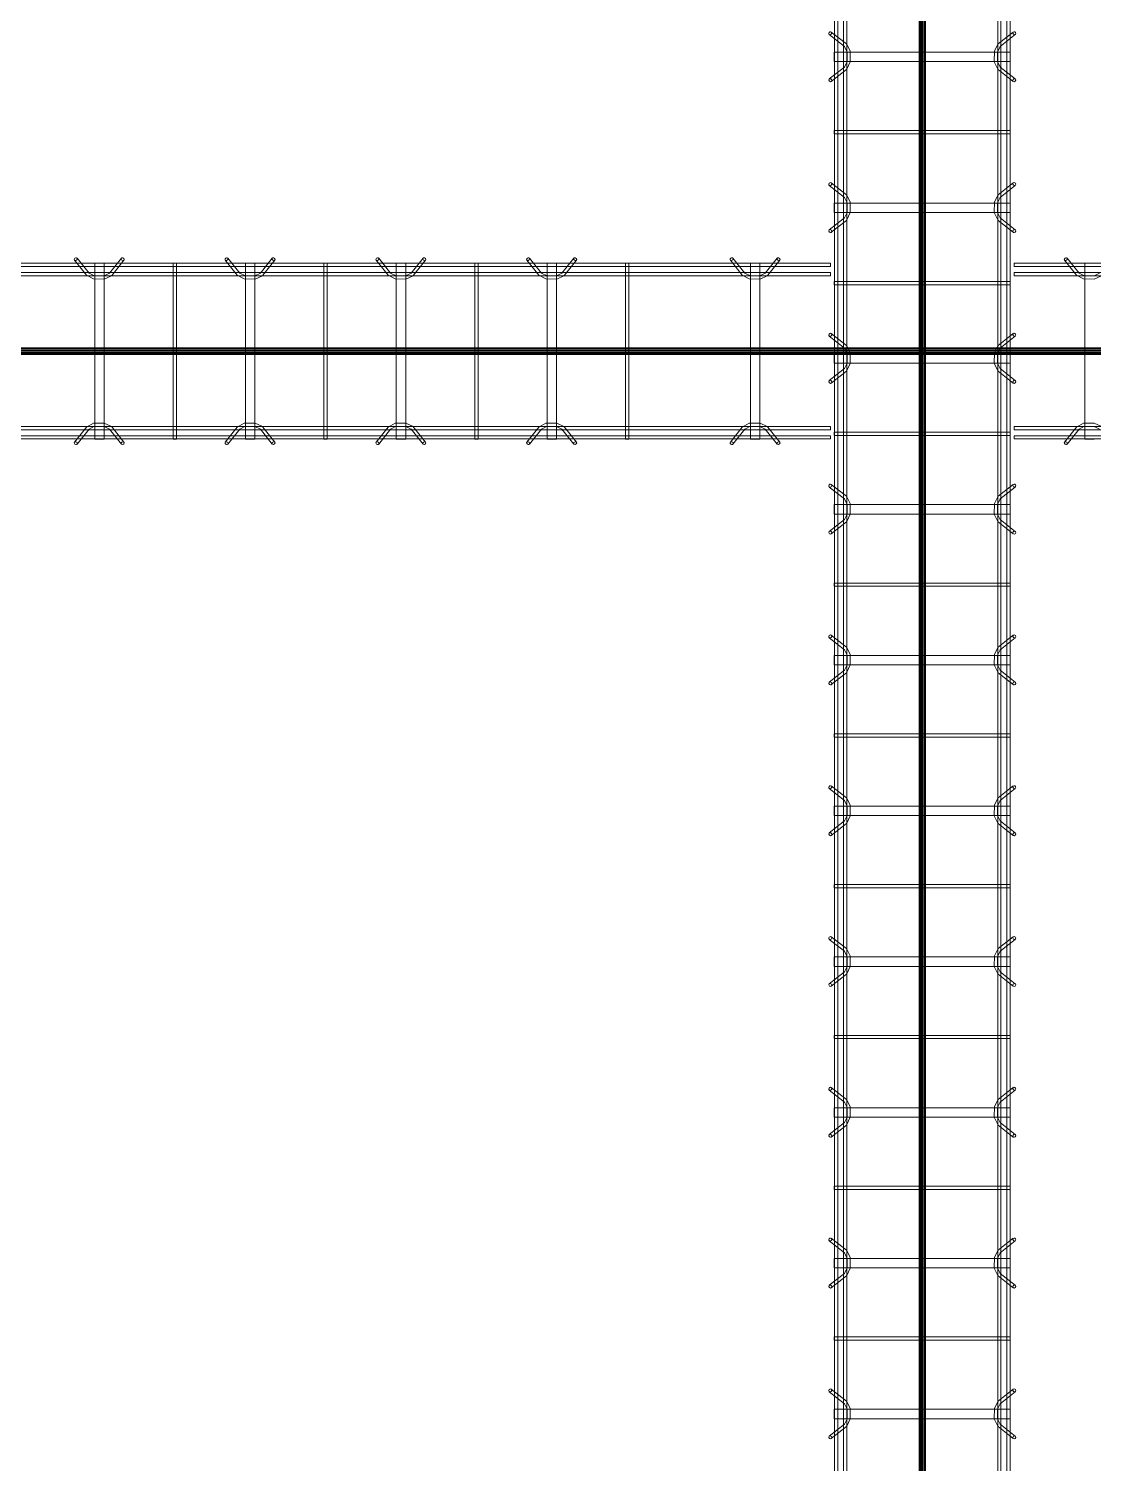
# Model space of a CAD drawing. Header units: inches. Extents: x -19229 to -222, y -6301 to 12387.
# Drawn here: x -2571.4 to -2486.7, y 10925.3 to 11039.4 of the extents above; entities that cross this region are included whole.
import ezdxf

# ---------------------------------------------------------------- set-up
doc = ezdxf.new("R2010")
doc.units = ezdxf.units.IN
doc.header["$MEASUREMENT"] = 0
doc.linetypes.add('Grid Line 1_2_', pattern=[0.875, 0.5, -0.125, 0.125, -0.125])
for name, color, linetype, lineweight in [('A-GENM', 13, 'Continuous', 9), ('S-BEAM', 12, 'Continuous', 9), ('S-GRID', 1, 'Continuous', 9)]:
    doc.layers.add(name, color=color, linetype=linetype, lineweight=lineweight)

# ---------------------------------------------------------------- blocks, each defined once
blk = doc.blocks.new('Dowel bar assembly - Dowel bar assembly-674000-SLAB ON GROUND JOINTS')
at = {"layer": 'S-BEAM'}
for p, q in [((89.18, 1.19), (88.23, 2.39)), ((91.76, 2.39), (90.81, 1.19)), ((101.18, 1.19), (100.23, 2.39)), ((103.76, 2.39), (102.81, 1.19)), ((113.18, 1.19), (112.23, 2.39)), ((115.76, 2.39), (114.81, 1.19)), ((125.18, 1.19), (124.23, 2.39)), ((127.76, 2.39), (126.81, 1.19)), ((141.36, 1.19), (140.41, 2.39)), ((143.94, 2.39), (142.99, 1.19)), ((148.18, 1.98), (0, 1.98)), ((0, 1.72), (148.18, 1.72)), ((148.18, 1.25), (0, 1.25)), ((88.02, 2.23), (88.97, 1.03)), ((89.63, 1.99), (89.63, -12.01)), ((90.38, 1.99), (89.63, 1.99)), ((89.63, 1.99), (90.38, 1.99)), ((90.38, -12.01), (90.38, 1.99)), ((91.01, 1.03), (91.96, 2.23)), ((95.87, 1.99), (95.87, -12.01)), ((96.13, 1.99), (95.87, 1.99)), ((95.87, 1.99), (96.13, 1.99)), ((96.13, -12.01), (96.13, 1.99)), ((100.02, 2.23), (100.97, 1.03)), ((101.63, 1.99), (101.63, -12.01)), ((102.38, 1.99), (101.63, 1.99)), ((101.63, 1.99), (102.38, 1.99)), ((102.38, -12.01), (102.38, 1.99)), ((103.01, 1.03), (103.96, 2.23)), ((107.87, 1.99), (107.87, -12.01)), ((108.13, 1.99), (107.87, 1.99)), ((107.87, 1.99), (108.13, 1.99)), ((108.13, -12.01), (108.13, 1.99)), ((112.02, 2.23), (112.97, 1.03)), ((113.63, 1.99), (113.63, -12.01)), ((114.38, 1.99), (113.63, 1.99)), ((113.63, 1.99), (114.38, 1.99)), ((114.38, -12.01), (114.38, 1.99)), ((115.01, 1.03), (115.96, 2.23)), ((119.87, 1.99), (119.87, -12.01)), ((120.13, 1.99), (119.87, 1.99)), ((119.87, 1.99), (120.13, 1.99)), ((120.13, -12.01), (120.13, 1.99)), ((124.02, 2.23), (124.97, 1.03)), ((125.63, 1.99), (125.63, -12.01)), ((126.38, 1.99), (125.63, 1.99)), ((125.63, 1.99), (126.38, 1.99)), ((126.38, -12.01), (126.38, 1.99)), ((127.01, 1.03), (127.96, 2.23)), ((131.87, 1.99), (131.87, -12.01)), ((132.13, 1.99), (131.87, 1.99)), ((131.87, 1.99), (132.13, 1.99)), ((132.13, -12.01), (132.13, 1.99)), ((140.21, 2.23), (141.16, 1.03)), ((141.81, 1.99), (141.81, -12.01)), ((142.56, 1.99), (141.81, 1.99)), ((141.81, 1.99), (142.56, 1.99)), ((142.56, -12.01), (142.56, 1.99)), ((143.2, 1.03), (144.15, 2.23)), ((148.18, 1.98), (148.18, 1.72)), ((148.18, 1.72), (148.18, 1.98)), ((148.18, 0.99), (148.18, 1.25)), ((148.18, 1.25), (148.18, 0.99)), ((0, 0.99), (148.18, 0.99)), ((148.18, -11.01), (0, -11.01)), ((0, -11.27), (148.18, -11.27)), ((88.97, -11.05), (88.02, -12.25)), ((88.23, -12.41), (89.18, -11.21)), ((90.81, -11.21), (91.76, -12.41)), ((91.96, -12.25), (91.01, -11.05)), ((100.97, -11.05), (100.02, -12.25)), ((100.23, -12.41), (101.18, -11.21)), ((102.81, -11.21), (103.76, -12.41)), ((103.96, -12.25), (103.01, -11.05)), ((112.97, -11.05), (112.02, -12.25)), ((112.23, -12.41), (113.18, -11.21)), ((114.81, -11.21), (115.76, -12.41)), ((115.96, -12.25), (115.01, -11.05)), ((124.97, -11.05), (124.02, -12.25)), ((124.23, -12.41), (125.18, -11.21)), ((126.81, -11.21), (127.76, -12.41)), ((127.96, -12.25), (127.01, -11.05)), ((141.16, -11.05), (140.21, -12.25)), ((140.41, -12.41), (141.36, -11.21)), ((142.99, -11.21), (143.94, -12.41)), ((144.15, -12.25), (143.2, -11.05)), ((148.18, -11.27), (148.18, -11.01)), ((148.18, -11.01), (148.18, -11.27)), ((148.18, -11.74), (0, -11.74)), ((0, -12), (148.18, -12)), ((90.38, -12.01), (89.63, -12.01)), ((89.63, -12.01), (90.38, -12.01)), ((96.13, -12.01), (95.87, -12.01)), ((95.87, -12.01), (96.13, -12.01)), ((102.38, -12.01), (101.63, -12.01)), ((101.63, -12.01), (102.38, -12.01)), ((108.13, -12.01), (107.87, -12.01)), ((107.87, -12.01), (108.13, -12.01)), ((114.38, -12.01), (113.63, -12.01)), ((113.63, -12.01), (114.38, -12.01)), ((120.13, -12.01), (119.87, -12.01)), ((119.87, -12.01), (120.13, -12.01)), ((126.38, -12.01), (125.63, -12.01)), ((125.63, -12.01), (126.38, -12.01)), ((132.13, -12.01), (131.87, -12.01)), ((131.87, -12.01), (132.13, -12.01)), ((142.56, -12.01), (141.81, -12.01)), ((141.81, -12.01), (142.56, -12.01)), ((148.18, -12), (148.18, -11.74)), ((148.18, -11.74), (148.18, -12))]:
    blk.add_line(p, q, dxfattribs=at)
at = {"layer": 'S-BEAM', "flags": 128}
for points in [[(89.18, 1.19), (89.62, 0.97), (90.38, 0.98), (90.81, 1.19)], [(101.18, 1.19), (101.62, 0.97), (102.38, 0.98), (102.81, 1.19)], [(113.18, 1.19), (113.62, 0.97), (114.38, 0.98), (114.81, 1.19)], [(125.18, 1.19), (125.62, 0.97), (126.38, 0.98), (126.81, 1.19)], [(141.36, 1.19), (141.81, 0.97), (142.56, 0.98), (142.99, 1.19)], [(88.97, 1.03), (89.53, 0.73), (90.39, 0.72), (90.97, 0.99), (91.01, 1.03)], [(100.97, 1.03), (101.53, 0.73), (102.39, 0.72), (102.97, 0.99), (103.01, 1.03)], [(112.97, 1.03), (113.53, 0.73), (114.39, 0.72), (114.97, 0.99), (115.01, 1.03)], [(124.97, 1.03), (125.53, 0.73), (126.39, 0.72), (126.97, 0.99), (127.01, 1.03)], [(141.16, 1.03), (141.71, 0.73), (142.57, 0.72), (143.15, 0.99), (143.2, 1.03)], [(88.97, -11.05), (89.53, -10.75), (90.39, -10.74), (90.97, -11.01), (91.01, -11.05)], [(89.18, -11.21), (89.62, -10.99), (90.38, -11), (90.81, -11.21)], [(100.97, -11.05), (101.53, -10.75), (102.39, -10.74), (102.97, -11.01), (103.01, -11.05)], [(101.18, -11.21), (101.62, -10.99), (102.38, -11), (102.81, -11.21)], [(112.97, -11.05), (113.53, -10.75), (114.39, -10.74), (114.97, -11.01), (115.01, -11.05)], [(113.18, -11.21), (113.62, -10.99), (114.38, -11), (114.81, -11.21)], [(124.97, -11.05), (125.53, -10.75), (126.39, -10.74), (126.97, -11.01), (127.01, -11.05)], [(125.18, -11.21), (125.62, -10.99), (126.38, -11), (126.81, -11.21)], [(141.16, -11.05), (141.71, -10.75), (142.57, -10.74), (143.15, -11.01), (143.2, -11.05)], [(141.36, -11.21), (141.81, -10.99), (142.56, -11), (142.99, -11.21)]]:
    blk.add_lwpolyline(points, dxfattribs=at)
at = {"layer": 'S-BEAM'}
for centre, major_axis, start_param, end_param in [((88.12, 2.31), (0.101, 0.08), 5.709265, 8.850858), ((88.12, 2.31), (0.101, 0.08), 2.567673, 5.709265), ((91.86, 2.31), (-0.101, 0.08), 3.715513, 6.857105), ((91.86, 2.31), (-0.101, 0.08), 0.57392, 3.715513), ((100.12, 2.31), (0.101, 0.08), 5.709265, 8.850858), ((100.12, 2.31), (0.101, 0.08), 2.567673, 5.709265), ((103.86, 2.31), (-0.101, 0.08), 3.715513, 6.857105), ((103.86, 2.31), (-0.101, 0.08), 0.57392, 3.715513), ((112.12, 2.31), (0.101, 0.08), 5.709265, 8.850858), ((112.12, 2.31), (0.101, 0.08), 2.567673, 5.709265), ((115.86, 2.31), (-0.101, 0.08), 3.715513, 6.857105), ((115.86, 2.31), (-0.101, 0.08), 0.57392, 3.715513), ((124.12, 2.31), (0.101, 0.08), 5.709265, 8.850858), ((124.12, 2.31), (0.101, 0.08), 2.567673, 5.709265), ((127.86, 2.31), (-0.101, 0.08), 3.715513, 6.857105), ((127.86, 2.31), (-0.101, 0.08), 0.57392, 3.715513), ((140.31, 2.31), (0.101, 0.08), 5.709265, 8.850858), ((140.31, 2.31), (0.101, 0.08), 2.567673, 5.709265), ((144.04, 2.31), (-0.101, 0.08), 3.715513, 6.857105), ((144.04, 2.31), (-0.101, 0.08), 0.57392, 3.715513), ((88.12, -12.33), (-0.101, 0.08), 3.715513, 6.857105), ((88.12, -12.33), (-0.101, 0.08), 0.57392, 3.715513), ((91.86, -12.33), (0.101, 0.08), 5.709265, 8.850858), ((91.86, -12.33), (0.101, 0.08), 2.567673, 5.709265), ((100.12, -12.33), (-0.101, 0.08), 3.715513, 6.857105), ((100.12, -12.33), (-0.101, 0.08), 0.57392, 3.715513), ((103.86, -12.33), (0.101, 0.08), 5.709265, 8.850858), ((103.86, -12.33), (0.101, 0.08), 2.567673, 5.709265), ((112.12, -12.33), (-0.101, 0.08), 3.715513, 6.857105), ((112.12, -12.33), (-0.101, 0.08), 0.57392, 3.715513), ((115.86, -12.33), (0.101, 0.08), 5.709265, 8.850858), ((115.86, -12.33), (0.101, 0.08), 2.567673, 5.709265), ((124.12, -12.33), (-0.101, 0.08), 3.715513, 6.857105), ((124.12, -12.33), (-0.101, 0.08), 0.57392, 3.715513), ((127.86, -12.33), (0.101, 0.08), 5.709265, 8.850858), ((127.86, -12.33), (0.101, 0.08), 2.567673, 5.709265), ((140.31, -12.33), (-0.101, 0.08), 3.715513, 6.857105), ((140.31, -12.33), (-0.101, 0.08), 0.57392, 3.715513), ((144.04, -12.33), (0.101, 0.08), 5.709265, 8.850858), ((144.04, -12.33), (0.101, 0.08), 2.567673, 5.709265)]:
    blk.add_ellipse(centre, major_axis=major_axis, ratio=0.816528, start_param=start_param, end_param=end_param, dxfattribs=at)
blk = doc.blocks.new('Dowel bar assembly - Dowel bar assembly-674565-SLAB ON GROUND JOINTS')
at = {"layer": 'S-BEAM'}
for p, q in [((5.18, 1.19), (4.23, 2.39)), ((148.47, 1.98), (0, 1.98)), ((0, 1.98), (0, 1.72)), ((0, 1.72), (0, 1.98)), ((0, 1.72), (148.47, 1.72)), ((148.47, 1.25), (0, 1.25)), ((0, 0.99), (0, 1.25)), ((0, 1.25), (0, 0.99)), ((4.02, 2.23), (4.97, 1.03)), ((5.63, 1.99), (5.63, -12.01)), ((6.38, 1.99), (5.63, 1.99)), ((5.63, 1.99), (6.38, 1.99)), ((0, 0.99), (148.47, 0.99)), ((148.47, -11.01), (0, -11.01)), ((0, -11.27), (0, -11.01)), ((0, -11.01), (0, -11.27)), ((0, -11.27), (148.47, -11.27)), ((4.97, -11.05), (4.02, -12.25)), ((4.23, -12.41), (5.18, -11.21)), ((148.47, -11.74), (0, -11.74)), ((0, -12), (0, -11.74)), ((0, -11.74), (0, -12)), ((0, -12), (148.47, -12)), ((6.38, -12.01), (5.63, -12.01)), ((5.63, -12.01), (6.38, -12.01))]:
    blk.add_line(p, q, dxfattribs=at)
at = {"layer": 'S-BEAM', "flags": 128}
for points in [[(5.18, 1.19), (5.62, 0.97), (6.38, 0.98), (6.81, 1.19)], [(4.97, 1.03), (5.53, 0.73), (6.39, 0.72), (6.97, 0.99), (7.01, 1.03)], [(4.97, -11.05), (5.53, -10.75), (6.39, -10.74), (6.97, -11.01), (7.01, -11.05)], [(5.18, -11.21), (5.62, -10.99), (6.38, -11), (6.81, -11.21)]]:
    blk.add_lwpolyline(points, dxfattribs=at)
at = {"layer": 'S-BEAM'}
for centre, major_axis, start_param, end_param in [((4.12, 2.31), (0.101, 0.08), 5.709265, 8.850858), ((4.12, 2.31), (0.101, 0.08), 2.567673, 5.709265), ((4.12, -12.33), (-0.101, 0.08), 3.715513, 6.857105), ((4.12, -12.33), (-0.101, 0.08), 0.57392, 3.715513)]:
    blk.add_ellipse(centre, major_axis=major_axis, ratio=0.816528, start_param=start_param, end_param=end_param, dxfattribs=at)
blk = doc.blocks.new('Dowel bar assembly - Dowel bar assembly-1728893-SLAB ON GROUND JOINTS')
at = {"layer": 'S-BEAM'}
for p, q in [((149.18, 1.19), (148.23, 2.39)), ((151.76, 2.39), (150.81, 1.19)), ((161.18, 1.19), (160.23, 2.39)), ((163.76, 2.39), (162.81, 1.19)), ((173.18, 1.19), (172.23, 2.39)), ((175.76, 2.39), (174.81, 1.19)), ((185.18, 1.19), (184.23, 2.39)), ((187.76, 2.39), (186.81, 1.19)), ((197.18, 1.19), (196.23, 2.39)), ((199.76, 2.39), (198.81, 1.19)), ((209.18, 1.19), (208.23, 2.39)), ((211.76, 2.39), (210.81, 1.19)), ((221.18, 1.19), (220.23, 2.39)), ((223.76, 2.39), (222.81, 1.19)), ((233.18, 1.19), (232.23, 2.39)), ((235.76, 2.39), (234.81, 1.19)), ((245.18, 1.19), (244.23, 2.39)), ((247.76, 2.39), (246.81, 1.19)), ((257.18, 1.19), (256.23, 2.39)), ((259.76, 2.39), (258.81, 1.19)), ((348, 1.98), (0, 1.98)), ((0, 1.72), (348, 1.72)), ((348, 1.25), (0, 1.25)), ((148.02, 2.23), (148.97, 1.03)), ((149.63, 1.99), (149.63, -12.01)), ((150.38, 1.99), (149.63, 1.99)), ((149.63, 1.99), (150.38, 1.99)), ((150.38, -12.01), (150.38, 1.99)), ((151.01, 1.03), (151.96, 2.23)), ((155.87, 1.99), (155.87, -12.01)), ((156.13, 1.99), (155.87, 1.99)), ((155.87, 1.99), (156.13, 1.99)), ((156.13, -12.01), (156.13, 1.99)), ((160.02, 2.23), (160.97, 1.03)), ((161.63, 1.99), (161.63, -12.01)), ((162.38, 1.99), (161.63, 1.99)), ((161.63, 1.99), (162.38, 1.99)), ((162.38, -12.01), (162.38, 1.99)), ((163.01, 1.03), (163.96, 2.23)), ((167.87, 1.99), (167.87, -12.01)), ((168.13, 1.99), (167.87, 1.99)), ((167.87, 1.99), (168.13, 1.99)), ((168.13, -12.01), (168.13, 1.99)), ((172.02, 2.23), (172.97, 1.03)), ((173.63, 1.99), (173.63, -12.01)), ((174.38, 1.99), (173.63, 1.99)), ((173.63, 1.99), (174.38, 1.99)), ((174.38, -12.01), (174.38, 1.99)), ((175.01, 1.03), (175.96, 2.23)), ((179.87, 1.99), (179.87, -12.01)), ((180.13, 1.99), (179.87, 1.99)), ((179.87, 1.99), (180.13, 1.99)), ((180.13, -12.01), (180.13, 1.99)), ((184.02, 2.23), (184.97, 1.03)), ((185.63, 1.99), (185.63, -12.01)), ((186.38, 1.99), (185.63, 1.99)), ((185.63, 1.99), (186.38, 1.99)), ((186.38, -12.01), (186.38, 1.99)), ((187.01, 1.03), (187.96, 2.23)), ((191.87, 1.99), (191.87, -12.01)), ((192.13, 1.99), (191.87, 1.99)), ((191.87, 1.99), (192.13, 1.99)), ((192.13, -12.01), (192.13, 1.99)), ((196.02, 2.23), (196.97, 1.03)), ((197.63, 1.99), (197.63, -12.01)), ((198.38, 1.99), (197.63, 1.99)), ((197.63, 1.99), (198.38, 1.99)), ((198.38, -12.01), (198.38, 1.99)), ((199.01, 1.03), (199.96, 2.23)), ((203.87, 1.99), (203.87, -12.01)), ((204.13, 1.99), (203.87, 1.99)), ((203.87, 1.99), (204.13, 1.99)), ((204.13, -12.01), (204.13, 1.99)), ((208.02, 2.23), (208.97, 1.03)), ((209.63, 1.99), (209.63, -12.01)), ((210.38, 1.99), (209.63, 1.99)), ((209.63, 1.99), (210.38, 1.99)), ((210.38, -12.01), (210.38, 1.99)), ((211.01, 1.03), (211.96, 2.23)), ((215.87, 1.99), (215.87, -12.01)), ((216.13, 1.99), (215.87, 1.99)), ((215.87, 1.99), (216.13, 1.99)), ((216.13, -12.01), (216.13, 1.99)), ((220.02, 2.23), (220.97, 1.03)), ((221.63, 1.99), (221.63, -12.01)), ((222.38, 1.99), (221.63, 1.99)), ((221.63, 1.99), (222.38, 1.99)), ((222.38, -12.01), (222.38, 1.99)), ((223.01, 1.03), (223.96, 2.23)), ((227.87, 1.99), (227.87, -12.01)), ((228.13, 1.99), (227.87, 1.99)), ((227.87, 1.99), (228.13, 1.99)), ((228.13, -12.01), (228.13, 1.99)), ((232.02, 2.23), (232.97, 1.03)), ((233.63, 1.99), (233.63, -12.01)), ((234.38, 1.99), (233.63, 1.99)), ((233.63, 1.99), (234.38, 1.99)), ((234.38, -12.01), (234.38, 1.99)), ((235.01, 1.03), (235.96, 2.23)), ((239.87, 1.99), (239.87, -12.01)), ((240.13, 1.99), (239.87, 1.99)), ((239.87, 1.99), (240.13, 1.99)), ((240.13, -12.01), (240.13, 1.99)), ((244.02, 2.23), (244.97, 1.03)), ((245.63, 1.99), (245.63, -12.01)), ((246.38, 1.99), (245.63, 1.99)), ((245.63, 1.99), (246.38, 1.99)), ((246.38, -12.01), (246.38, 1.99)), ((247.01, 1.03), (247.96, 2.23)), ((251.87, 1.99), (251.87, -12.01)), ((252.13, 1.99), (251.87, 1.99)), ((251.87, 1.99), (252.13, 1.99)), ((252.13, -12.01), (252.13, 1.99)), ((256.02, 2.23), (256.97, 1.03)), ((257.63, 1.99), (257.63, -12.01)), ((258.38, 1.99), (257.63, 1.99)), ((257.63, 1.99), (258.38, 1.99)), ((258.38, -12.01), (258.38, 1.99)), ((259.01, 1.03), (259.96, 2.23)), ((0, 0.99), (348, 0.99)), ((348, -11.01), (0, -11.01)), ((0, -11.27), (348, -11.27)), ((148.97, -11.05), (148.02, -12.25)), ((148.23, -12.41), (149.18, -11.21)), ((150.81, -11.21), (151.76, -12.41)), ((151.96, -12.25), (151.01, -11.05)), ((160.97, -11.05), (160.02, -12.25)), ((160.23, -12.41), (161.18, -11.21)), ((162.81, -11.21), (163.76, -12.41)), ((163.96, -12.25), (163.01, -11.05)), ((172.97, -11.05), (172.02, -12.25)), ((172.23, -12.41), (173.18, -11.21)), ((174.81, -11.21), (175.76, -12.41)), ((175.96, -12.25), (175.01, -11.05)), ((184.97, -11.05), (184.02, -12.25)), ((184.23, -12.41), (185.18, -11.21)), ((186.81, -11.21), (187.76, -12.41)), ((187.96, -12.25), (187.01, -11.05)), ((196.97, -11.05), (196.02, -12.25)), ((196.23, -12.41), (197.18, -11.21)), ((198.81, -11.21), (199.76, -12.41)), ((199.96, -12.25), (199.01, -11.05)), ((208.97, -11.05), (208.02, -12.25)), ((208.23, -12.41), (209.18, -11.21)), ((210.81, -11.21), (211.76, -12.41)), ((211.96, -12.25), (211.01, -11.05)), ((220.97, -11.05), (220.02, -12.25)), ((220.23, -12.41), (221.18, -11.21)), ((222.81, -11.21), (223.76, -12.41)), ((223.96, -12.25), (223.01, -11.05)), ((232.97, -11.05), (232.02, -12.25)), ((232.23, -12.41), (233.18, -11.21)), ((234.81, -11.21), (235.76, -12.41)), ((235.96, -12.25), (235.01, -11.05)), ((244.97, -11.05), (244.02, -12.25)), ((244.23, -12.41), (245.18, -11.21)), ((246.81, -11.21), (247.76, -12.41)), ((247.96, -12.25), (247.01, -11.05)), ((256.97, -11.05), (256.02, -12.25)), ((256.23, -12.41), (257.18, -11.21)), ((258.81, -11.21), (259.76, -12.41)), ((259.96, -12.25), (259.01, -11.05)), ((348, -11.74), (0, -11.74)), ((0, -12), (348, -12)), ((150.38, -12.01), (149.63, -12.01)), ((149.63, -12.01), (150.38, -12.01)), ((156.13, -12.01), (155.87, -12.01)), ((155.87, -12.01), (156.13, -12.01)), ((162.38, -12.01), (161.63, -12.01)), ((161.63, -12.01), (162.38, -12.01)), ((168.13, -12.01), (167.87, -12.01)), ((167.87, -12.01), (168.13, -12.01)), ((174.38, -12.01), (173.63, -12.01)), ((173.63, -12.01), (174.38, -12.01)), ((180.13, -12.01), (179.87, -12.01)), ((179.87, -12.01), (180.13, -12.01)), ((186.38, -12.01), (185.63, -12.01)), ((185.63, -12.01), (186.38, -12.01)), ((192.13, -12.01), (191.87, -12.01)), ((191.87, -12.01), (192.13, -12.01)), ((198.38, -12.01), (197.63, -12.01)), ((197.63, -12.01), (198.38, -12.01)), ((204.13, -12.01), (203.87, -12.01)), ((203.87, -12.01), (204.13, -12.01)), ((210.38, -12.01), (209.63, -12.01)), ((209.63, -12.01), (210.38, -12.01)), ((216.13, -12.01), (215.87, -12.01)), ((215.87, -12.01), (216.13, -12.01)), ((222.38, -12.01), (221.63, -12.01)), ((221.63, -12.01), (222.38, -12.01)), ((228.13, -12.01), (227.87, -12.01)), ((227.87, -12.01), (228.13, -12.01)), ((234.38, -12.01), (233.63, -12.01)), ((233.63, -12.01), (234.38, -12.01)), ((240.13, -12.01), (239.87, -12.01)), ((239.87, -12.01), (240.13, -12.01)), ((246.38, -12.01), (245.63, -12.01)), ((245.63, -12.01), (246.38, -12.01)), ((252.13, -12.01), (251.87, -12.01)), ((251.87, -12.01), (252.13, -12.01)), ((258.38, -12.01), (257.63, -12.01)), ((257.63, -12.01), (258.38, -12.01))]:
    blk.add_line(p, q, dxfattribs=at)
at = {"layer": 'S-BEAM', "flags": 128}
for points in [[(149.18, 1.19), (149.62, 0.97), (150.38, 0.98), (150.81, 1.19)], [(161.18, 1.19), (161.62, 0.97), (162.38, 0.98), (162.81, 1.19)], [(173.18, 1.19), (173.62, 0.97), (174.38, 0.98), (174.81, 1.19)], [(185.18, 1.19), (185.62, 0.97), (186.38, 0.98), (186.81, 1.19)], [(197.18, 1.19), (197.62, 0.97), (198.38, 0.98), (198.81, 1.19)], [(209.18, 1.19), (209.62, 0.97), (210.38, 0.98), (210.81, 1.19)], [(221.18, 1.19), (221.62, 0.97), (222.38, 0.98), (222.81, 1.19)], [(233.18, 1.19), (233.62, 0.97), (234.38, 0.98), (234.81, 1.19)], [(245.18, 1.19), (245.62, 0.97), (246.38, 0.98), (246.81, 1.19)], [(257.18, 1.19), (257.62, 0.97), (258.38, 0.98), (258.81, 1.19)], [(148.97, 1.03), (149.53, 0.73), (150.39, 0.72), (150.97, 0.99), (151.01, 1.03)], [(160.97, 1.03), (161.53, 0.73), (162.39, 0.72), (162.97, 0.99), (163.01, 1.03)], [(172.97, 1.03), (173.53, 0.73), (174.39, 0.72), (174.97, 0.99), (175.01, 1.03)], [(184.97, 1.03), (185.53, 0.73), (186.39, 0.72), (186.97, 0.99), (187.01, 1.03)], [(196.97, 1.03), (197.53, 0.73), (198.39, 0.72), (198.97, 0.99), (199.01, 1.03)], [(208.97, 1.03), (209.53, 0.73), (210.39, 0.72), (210.97, 0.99), (211.01, 1.03)], [(220.97, 1.03), (221.53, 0.73), (222.39, 0.72), (222.97, 0.99), (223.01, 1.03)], [(232.97, 1.03), (233.53, 0.73), (234.39, 0.72), (234.97, 0.99), (235.01, 1.03)], [(244.97, 1.03), (245.53, 0.73), (246.39, 0.72), (246.97, 0.99), (247.01, 1.03)], [(256.97, 1.03), (257.53, 0.73), (258.39, 0.72), (258.97, 0.99), (259.01, 1.03)], [(148.97, -11.05), (149.53, -10.75), (150.39, -10.74), (150.97, -11.01), (151.01, -11.05)], [(149.18, -11.21), (149.62, -10.99), (150.38, -11), (150.81, -11.21)], [(160.97, -11.05), (161.53, -10.75), (162.39, -10.74), (162.97, -11.01), (163.01, -11.05)], [(161.18, -11.21), (161.62, -10.99), (162.38, -11), (162.81, -11.21)], [(172.97, -11.05), (173.53, -10.75), (174.39, -10.74), (174.97, -11.01), (175.01, -11.05)], [(173.18, -11.21), (173.62, -10.99), (174.38, -11), (174.81, -11.21)], [(184.97, -11.05), (185.53, -10.75), (186.39, -10.74), (186.97, -11.01), (187.01, -11.05)], [(185.18, -11.21), (185.62, -10.99), (186.38, -11), (186.81, -11.21)], [(196.97, -11.05), (197.53, -10.75), (198.39, -10.74), (198.97, -11.01), (199.01, -11.05)], [(197.18, -11.21), (197.62, -10.99), (198.38, -11), (198.81, -11.21)], [(208.97, -11.05), (209.53, -10.75), (210.39, -10.74), (210.97, -11.01), (211.01, -11.05)], [(209.18, -11.21), (209.62, -10.99), (210.38, -11), (210.81, -11.21)], [(220.97, -11.05), (221.53, -10.75), (222.39, -10.74), (222.97, -11.01), (223.01, -11.05)], [(221.18, -11.21), (221.62, -10.99), (222.38, -11), (222.81, -11.21)], [(232.97, -11.05), (233.53, -10.75), (234.39, -10.74), (234.97, -11.01), (235.01, -11.05)], [(233.18, -11.21), (233.62, -10.99), (234.38, -11), (234.81, -11.21)], [(244.97, -11.05), (245.53, -10.75), (246.39, -10.74), (246.97, -11.01), (247.01, -11.05)], [(245.18, -11.21), (245.62, -10.99), (246.38, -11), (246.81, -11.21)], [(256.97, -11.05), (257.53, -10.75), (258.39, -10.74), (258.97, -11.01), (259.01, -11.05)], [(257.18, -11.21), (257.62, -10.99), (258.38, -11), (258.81, -11.21)]]:
    blk.add_lwpolyline(points, dxfattribs=at)
at = {"layer": 'S-BEAM'}
for centre, major_axis, start_param, end_param in [((148.12, 2.31), (0.101, 0.08), 5.709265, 8.850858), ((148.12, 2.31), (0.101, 0.08), 2.567673, 5.709265), ((151.86, 2.31), (-0.101, 0.08), 3.715513, 6.857105), ((151.86, 2.31), (-0.101, 0.08), 0.57392, 3.715513), ((160.12, 2.31), (0.101, 0.08), 5.709265, 8.850858), ((160.12, 2.31), (0.101, 0.08), 2.567673, 5.709265), ((163.86, 2.31), (-0.101, 0.08), 3.715513, 6.857105), ((163.86, 2.31), (-0.101, 0.08), 0.57392, 3.715513), ((172.12, 2.31), (0.101, 0.08), 5.709265, 8.850858), ((172.12, 2.31), (0.101, 0.08), 2.567673, 5.709265), ((175.86, 2.31), (-0.101, 0.08), 3.715513, 6.857105), ((175.86, 2.31), (-0.101, 0.08), 0.57392, 3.715513), ((184.12, 2.31), (0.101, 0.08), 5.709265, 8.850858), ((184.12, 2.31), (0.101, 0.08), 2.567673, 5.709265), ((187.86, 2.31), (-0.101, 0.08), 3.715513, 6.857105), ((187.86, 2.31), (-0.101, 0.08), 0.57392, 3.715513), ((196.12, 2.31), (0.101, 0.08), 5.709265, 8.850858), ((196.12, 2.31), (0.101, 0.08), 2.567673, 5.709265), ((199.86, 2.31), (-0.101, 0.08), 3.715513, 6.857105), ((199.86, 2.31), (-0.101, 0.08), 0.57392, 3.715513), ((208.12, 2.31), (0.101, 0.08), 5.709265, 8.850858), ((208.12, 2.31), (0.101, 0.08), 2.567673, 5.709265), ((211.86, 2.31), (-0.101, 0.08), 3.715513, 6.857105), ((211.86, 2.31), (-0.101, 0.08), 0.57392, 3.715513), ((220.12, 2.31), (0.101, 0.08), 5.709265, 8.850858), ((220.12, 2.31), (0.101, 0.08), 2.567673, 5.709265), ((223.86, 2.31), (-0.101, 0.08), 3.715513, 6.857105), ((223.86, 2.31), (-0.101, 0.08), 0.57392, 3.715513), ((232.12, 2.31), (0.101, 0.08), 5.709265, 8.850858), ((232.12, 2.31), (0.101, 0.08), 2.567673, 5.709265), ((235.86, 2.31), (-0.101, 0.08), 3.715513, 6.857105), ((235.86, 2.31), (-0.101, 0.08), 0.57392, 3.715513), ((244.12, 2.31), (0.101, 0.08), 5.709265, 8.850858), ((244.12, 2.31), (0.101, 0.08), 2.567673, 5.709265), ((247.86, 2.31), (-0.101, 0.08), 3.715513, 6.857105), ((247.86, 2.31), (-0.101, 0.08), 0.57392, 3.715513), ((256.12, 2.31), (0.101, 0.08), 5.709265, 8.850858), ((256.12, 2.31), (0.101, 0.08), 2.567673, 5.709265), ((259.86, 2.31), (-0.101, 0.08), 3.715513, 6.857105), ((259.86, 2.31), (-0.101, 0.08), 0.57392, 3.715513), ((148.12, -12.33), (-0.101, 0.08), 3.715513, 6.857105), ((148.12, -12.33), (-0.101, 0.08), 0.57392, 3.715513), ((151.86, -12.33), (0.101, 0.08), 5.709265, 8.850858), ((151.86, -12.33), (0.101, 0.08), 2.567673, 5.709265), ((160.12, -12.33), (-0.101, 0.08), 3.715513, 6.857105), ((160.12, -12.33), (-0.101, 0.08), 0.57392, 3.715513), ((163.86, -12.33), (0.101, 0.08), 5.709265, 8.850858), ((163.86, -12.33), (0.101, 0.08), 2.567673, 5.709265), ((172.12, -12.33), (-0.101, 0.08), 3.715513, 6.857105), ((172.12, -12.33), (-0.101, 0.08), 0.57392, 3.715513), ((175.86, -12.33), (0.101, 0.08), 5.709265, 8.850858), ((175.86, -12.33), (0.101, 0.08), 2.567673, 5.709265), ((184.12, -12.33), (-0.101, 0.08), 3.715513, 6.857105), ((184.12, -12.33), (-0.101, 0.08), 0.57392, 3.715513), ((187.86, -12.33), (0.101, 0.08), 5.709265, 8.850858), ((187.86, -12.33), (0.101, 0.08), 2.567673, 5.709265), ((196.12, -12.33), (-0.101, 0.08), 3.715513, 6.857105), ((196.12, -12.33), (-0.101, 0.08), 0.57392, 3.715513), ((199.86, -12.33), (0.101, 0.08), 5.709265, 8.850858), ((199.86, -12.33), (0.101, 0.08), 2.567673, 5.709265), ((208.12, -12.33), (-0.101, 0.08), 3.715513, 6.857105), ((208.12, -12.33), (-0.101, 0.08), 0.57392, 3.715513), ((211.86, -12.33), (0.101, 0.08), 5.709265, 8.850858), ((211.86, -12.33), (0.101, 0.08), 2.567673, 5.709265), ((220.12, -12.33), (-0.101, 0.08), 3.715513, 6.857105), ((220.12, -12.33), (-0.101, 0.08), 0.57392, 3.715513), ((223.86, -12.33), (0.101, 0.08), 5.709265, 8.850858), ((223.86, -12.33), (0.101, 0.08), 2.567673, 5.709265), ((232.12, -12.33), (-0.101, 0.08), 3.715513, 6.857105), ((232.12, -12.33), (-0.101, 0.08), 0.57392, 3.715513), ((235.86, -12.33), (0.101, 0.08), 5.709265, 8.850858), ((235.86, -12.33), (0.101, 0.08), 2.567673, 5.709265), ((244.12, -12.33), (-0.101, 0.08), 3.715513, 6.857105), ((244.12, -12.33), (-0.101, 0.08), 0.57392, 3.715513), ((247.86, -12.33), (0.101, 0.08), 5.709265, 8.850858), ((247.86, -12.33), (0.101, 0.08), 2.567673, 5.709265), ((256.12, -12.33), (-0.101, 0.08), 3.715513, 6.857105), ((256.12, -12.33), (-0.101, 0.08), 0.57392, 3.715513), ((259.86, -12.33), (0.101, 0.08), 5.709265, 8.850858), ((259.86, -12.33), (0.101, 0.08), 2.567673, 5.709265)]:
    blk.add_ellipse(centre, major_axis=major_axis, ratio=0.816528, start_param=start_param, end_param=end_param, dxfattribs=at)

msp = doc.modelspace()

# ---------------------------------------------------------------- linework, layer by layer
at = {"layer": 'A-GENM'}
for p, q in [((-2500.58036, 10836.55815), (-2500.58036, 11262.34566)), ((-2500.52059, 11262.34566), (-2500.52059, 10836.55815)), ((-2500.52059, 11262.34566), (-2500.52059, 10836.55815)), ((-2500.50273, 11262.34566), (-2500.50273, 10836.55815)), ((-2500.49348, 10836.55815), (-2500.49348, 11262.34566)), ((-2500.48122, 10836.55815), (-2500.48122, 11262.34566)), ((-2500.48122, 11262.34566), (-2500.48122, 10836.55815)), ((-2500.41585, 10836.55815), (-2500.41585, 11262.34566)), ((-2500.36718, 10836.55815), (-2500.36718, 11262.34566)), ((-2500.2803, 11262.34566), (-2500.2803, 10836.55815)), ((-2500.16626, 10836.55815), (-2500.16626, 11262.34566)), ((-2500.16626, 10836.55815), (-2500.16626, 11262.34566)), ((-2500.15869, 10836.55815), (-2500.15869, 11262.34566)), ((-2500.15717, 10836.55815), (-2500.15717, 11262.34566)), ((-2500.12689, 11262.34566), (-2500.12689, 10836.55815)), ((-2500.12689, 11262.34566), (-2500.12689, 10836.55815)), ((-2500.07181, 10836.55815), (-2500.07181, 11262.34566)), ((-2500.07029, 10836.55815), (-2500.07029, 11262.34566)), ((-1943.13624, 11014.02618), (-3819.32374, 11014.02618)), ((-1943.13624, 11014.02466), (-3819.32374, 11014.02466)), ((-3819.32374, 11013.96958), (-1943.13624, 11013.96958)), ((-3819.32374, 11013.96958), (-1943.13624, 11013.96958)), ((-1943.13624, 11013.9393), (-3819.32374, 11013.9393)), ((-1943.13624, 11013.93778), (-3819.32374, 11013.93778)), ((-1943.13624, 11013.93021), (-3819.32374, 11013.93021)), ((-1943.13624, 11013.93021), (-3819.32374, 11013.93021)), ((-3819.32374, 11013.81617), (-1943.13624, 11013.81617)), ((-1943.13624, 11013.72929), (-3819.32374, 11013.72929)), ((-1943.13624, 11013.68062), (-3819.32374, 11013.68062)), ((-1943.13624, 11013.61525), (-3819.32374, 11013.61525)), ((-3819.32374, 11013.61525), (-1943.13624, 11013.61525)), ((-1943.13624, 11013.60298), (-3819.32374, 11013.60298)), ((-3819.32374, 11013.59374), (-1943.13624, 11013.59374)), ((-3819.32374, 11013.57588), (-1943.13624, 11013.57588)), ((-3819.32374, 11013.57588), (-1943.13624, 11013.57588)), ((-1943.13624, 11013.5161), (-3819.32374, 11013.5161))]:
    msp.add_line(p, q, dxfattribs=at)
at = {"layer": 'S-GRID', "linetype": 'Grid Line 1_2_', "lineweight": 30}
msp.add_line((-2500.32374, 9772.6103), (-2500.32374, 12288.55505), dxfattribs=at)

# ---------------------------------------------------------------- block references
at = {"layer": 'S-BEAM', "rotation": 269.9999999999998}
msp.add_blockref('Dowel bar assembly - Dowel bar assembly-1728893-SLAB ON GROUND JOINTS', (-2495.31354, 11187.1894), dxfattribs=at)
at = {"layer": 'S-BEAM'}
for name, p in [('Dowel bar assembly - Dowel bar assembly-674000-SLAB ON GROUND JOINTS', (-2655.80578, 11018.78292)), ('Dowel bar assembly - Dowel bar assembly-674565-SLAB ON GROUND JOINTS', (-2493.02438, 11018.78292))]:
    msp.add_blockref(name, p, dxfattribs=at)

doc.saveas('drawing.dxf')
